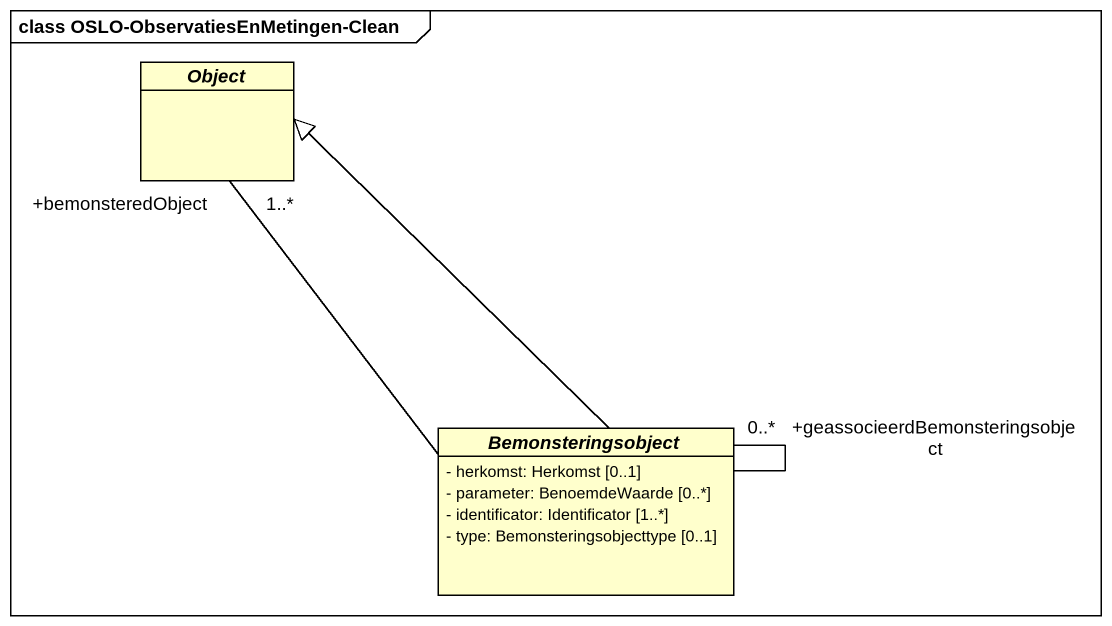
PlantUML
@startuml
mainframe class OSLO-ObservatiesEnMetingen-Clean
hide circle
hide empty members
skinparam classAttributeIconSize 0
abstract class "Object" as Object_
abstract class Bemonsteringsobject {
  - herkomst: Herkomst [0..1]
  - parameter: BenoemdeWaarde [0..*]
  - identificator: Identificator [1..*]
  - type: Bemonsteringsobjecttype [0..1]
}
Bemonsteringsobject -up-|> Object_
Bemonsteringsobject -up- "+bemonsteredObject\n1..*" Object_
Bemonsteringsobject -- "+geassocieerdBemonsteringsobject\n0..*" Bemonsteringsobject
@enduml
